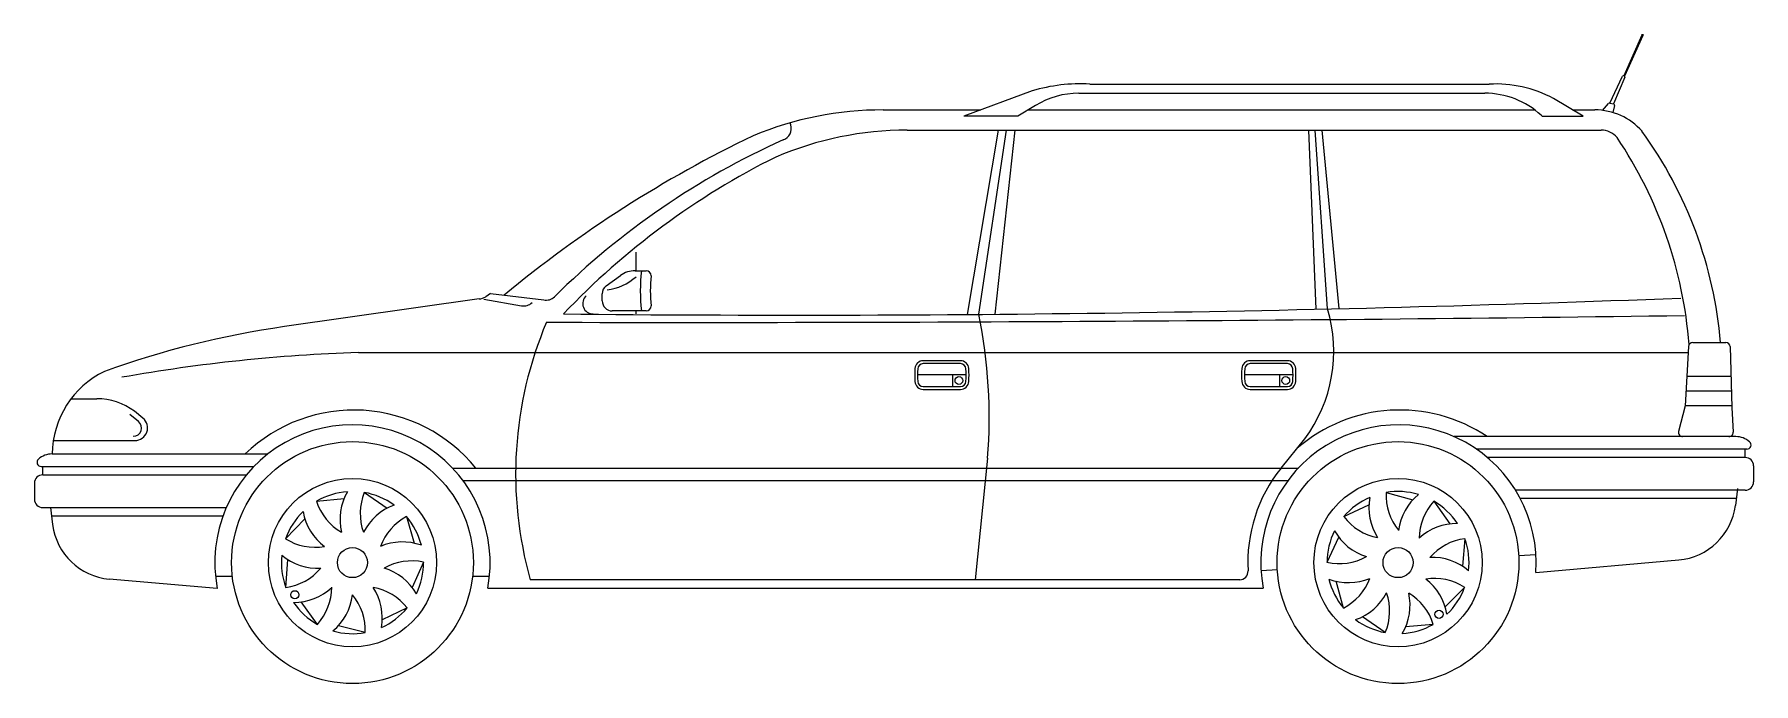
# Model space of a CAD drawing. Extents: x -0.82 to 3.6, y 0 to 1.67.
import ezdxf

# ---------------------------------------------------------------- set-up
doc = ezdxf.new("R2010")
doc.units = 0
doc.header["$MEASUREMENT"] = 0
doc.layers.get('0').update_dxf_attribs({"linetype": 'CONTINUOUS'})

msp = doc.modelspace()

# ---------------------------------------------------------------- linework, layer by layer
at = {"color": 9}
for p, q in [((3.3111, 1.6636), (3.2641, 1.5597)), ((3.313, 1.6627), (3.2661, 1.5588)), ((3.2285, 1.4891), (3.2613, 1.5586)), ((3.2671, 1.556), (3.2375, 1.4876)), ((3.2661, 1.5588), (3.2641, 1.5597)), ((0.3375, 0.9861), (0.4338, 0.9693)), ((0.0153, 0.8494), (3.4313, 0.8494)), ((1.5612, 0.8285), (1.4655, 0.8285)), ((2.4006, 0.8285), (2.3049, 0.8285)), ((1.4511, 0.7929), (1.5756, 0.7929)), ((1.4655, 0.7548), (1.5612, 0.7548)), ((1.5408, 0.7929), (1.5408, 0.7623)), ((2.2904, 0.7929), (2.415, 0.7929)), ((2.3049, 0.7548), (2.4006, 0.7548)), ((2.3802, 0.7929), (2.3802, 0.7623)), ((3.4255, 0.7511), (3.5401, 0.7511)), ((3.4286, 0.7886), (3.5383, 0.7886)), ((3.4224, 0.7136), (3.5419, 0.7136)), ((-0.5494, 0.6725), (-0.5712, 0.6904)), ((3.5803, 0.6015), (2.8861, 0.6015)), ((3.5763, 0.58), (2.9141, 0.58)), ((-0.7993, 0.5571), (-0.253, 0.5571)), ((-0.7953, 0.5356), (-0.2722, 0.5356)), ((0.0305, 0.4902), (0.0892, 0.4502)), ((2.6541, 0.4902), (2.7227, 0.4718)), ((3.5564, 0.4959), (2.9865, 0.4959)), ((-0.7754, 0.4515), (-0.3239, 0.4515)), ((-0.0923, 0.4677), (-0.0216, 0.4748)), ((2.5456, 0.4284), (2.61, 0.4584)), ((2.7768, 0.4678), (2.8176, 0.4096)), ((3.5537, 0.4745), (2.9987, 0.4745)), ((-0.7727, 0.4301), (-0.3325, 0.4301)), ((-0.1718, 0.3716), (-0.1222, 0.4225)), ((0.139, 0.4286), (0.1582, 0.3602)), ((2.5023, 0.3114), (2.5323, 0.3758)), ((2.8565, 0.3718), (2.8503, 0.301)), ((-0.171, 0.2468), (-0.1657, 0.3177)), ((0.1824, 0.3116), (0.1532, 0.2468)), ((2.5443, 0.1939), (2.5259, 0.2625)), ((2.8558, 0.247), (2.8055, 0.1968)), ((-0.0901, 0.1518), (-0.1316, 0.2095)), ((0.1405, 0.1941), (0.0765, 0.1632)), ((0.0329, 0.1309), (-0.036, 0.1485)), ((2.652, 0.1309), (2.5938, 0.1717)), ((2.775, 0.1519), (2.7042, 0.1457))]:
    msp.add_line(p, q, dxfattribs=at)
for p, q in [((1.7452, 1.5205), (1.5694, 1.4558)), ((1.8654, 1.5147), (2.9072, 1.5147)), ((1.8933, 1.5379), (2.9187, 1.5379)), ((3.1598, 1.4558), (3.0836, 1.5013)), ((1.3626, 1.4719), (1.6131, 1.4719)), ((1.7535, 1.4832), (1.7088, 1.4558)), ((1.735, 1.4719), (3.0374, 1.4719)), ((3.0523, 1.4582), (3.0549, 1.4558)), ((3.1329, 1.4719), (3.1901, 1.4719)), ((3.2096, 1.4707), (3.225, 1.488)), ((3.2282, 1.4891), (3.2375, 1.4876)), ((3.2404, 1.4832), (3.236, 1.4652)), ((1.1257, 1.4338), (1.1242, 1.439)), ((1.4244, 1.42), (3.206, 1.42)), ((1.7088, 1.4558), (1.5694, 1.4558)), ((1.6583, 1.42), (1.5782, 0.947)), ((1.6085, 0.9474), (1.6793, 1.42)), ((1.7004, 1.42), (1.6496, 0.9475)), ((2.4545, 1.42), (2.4735, 0.9606)), ((2.5033, 0.9613), (2.472, 1.42)), ((2.4894, 1.42), (2.5331, 0.962)), ((3.0549, 1.4558), (3.1598, 1.4558)), ((0.7277, 1.1072), (0.7276, 1.0592)), ((0.6517, 1.0208), (0.6883, 1.0471)), ((0.726, 1.0592), (0.7539, 1.0592)), ((0.3253, 0.9872), (-0.1747, 0.9158)), ((0.3545, 1.001), (0.3423, 0.9927)), ((0.3545, 1.001), (0.4912, 0.9842)), ((0.6413, 0.982), (0.641, 0.9998)), ((0.7542, 0.9561), (0.6672, 0.9561)), ((0.7276, 0.9561), (0.7276, 0.9483)), ((3.4305, 0.8651), (3.4223, 0.713)), ((3.4412, 0.875), (3.5265, 0.875)), ((3.5372, 0.8648), (3.5421, 0.7085)), ((1.5612, 0.821), (1.4655, 0.821)), ((2.4006, 0.821), (2.3049, 0.821)), ((1.4655, 0.7623), (1.5612, 0.7623)), ((2.3049, 0.7623), (2.4006, 0.7623)), ((-0.7222, 0.7309), (-0.6564, 0.7309)), ((3.4223, 0.713), (3.4052, 0.647)), ((3.5421, 0.7085), (3.5452, 0.6449)), ((-0.5379, 0.6808), (-0.5598, 0.6987)), ((-0.769, 0.6238), (-0.5583, 0.6238)), ((2.3844, 0.553), (2.4453, 0.6278)), ((3.552, 0.6336), (2.8285, 0.6336)), ((-0.771, 0.5892), (-0.217, 0.5892)), ((1.6308, 0.5781), (1.5992, 0.2664)), ((3.5763, 0.58), (3.5763, 0.6015)), ((-0.7953, 0.5356), (-0.7953, 0.5571)), ((0.2569, 0.553), (2.4289, 0.553)), ((3.5977, 0.5586), (3.5977, 0.5174)), ((-0.8167, 0.5142), (-0.8167, 0.473)), ((0.2838, 0.5208), (2.4019, 0.5208)), ((3.5564, 0.5006), (3.5508, 0.4569)), ((3.5763, 0.4959), (3.5564, 0.4959)), ((-0.7953, 0.4515), (-0.7754, 0.4515)), ((-0.7754, 0.4515), (-0.7698, 0.4079)), ((3.0386, 0.3302), (2.9946, 0.3277)), ((3.0382, 0.2852), (3.4054, 0.3173)), ((-0.3471, 0.244), (-0.6244, 0.2683)), ((-0.3516, 0.2752), (-0.3084, 0.2752)), ((0.3084, 0.2752), (0.3516, 0.2752)), ((2.2781, 0.2664), (0.4566, 0.2664)), ((2.3749, 0.2921), (2.333, 0.2897)), ((0.3472, 0.2446), (2.3386, 0.2446))]:
    msp.add_line(p, q)
for centre, radius in [((3.3125, 1.6641), 0.00151), ((1.5571, 0.7776), 0.00993), ((2.3965, 0.7776), 0.00993), ((0, 0.3104), 0.0386), ((2.6847, 0.3104), 0.0386), ((-0.1479, 0.2279), 0.0105), ((2.79, 0.1777), 0.0105)]:
    msp.add_circle(centre, radius, dxfattribs=at)
for centre, radius in [((0, 0.3104), 0.3104), ((2.6847, 0.3104), 0.3104), ((0, 0.3104), 0.216), ((2.6847, 0.3104), 0.216)]:
    msp.add_circle(centre, radius)
for centre, radius, start, end in [((3.2632, 1.5577), 0.00214, 64.7273, 154.7273), ((3.2651, 1.5568), 0.00214, 336.604, 64.7273), ((0.6391, 1.1432), 0.1335, 276.3361, 311.9298), ((1.148, 1.0077), 0.409, 172.7566, 187.2434), ((0.4393, 1.001), 0.0322, 260.1316, 312.8795), ((0.618, 0.9751), 0.0268, 131.8376, 269.9571), ((0.8485, 186.3606), 185.4339, 269.89174, 270.794654), ((0.1551, -3.4166), 4.2683, 91.8775, 100.0837), ((1.7072, 0.7916), 0.2636, 176.3551, 183.6449), ((1.4655, 0.807), 0.0214, 90, 176.3551), ((1.5612, 0.807), 0.0214, 3.6449, 90), ((1.3195, 0.7916), 0.2636, 356.3551, 3.6449), ((2.5466, 0.7916), 0.2636, 176.3551, 183.6449), ((2.3049, 0.807), 0.0214, 90, 176.3551), ((2.4006, 0.807), 0.0214, 3.6449, 90), ((2.1589, 0.7916), 0.2636, 356.3551, 3.6449), ((1.4655, 0.7762), 0.0214, 183.6449, 270), ((1.5612, 0.7762), 0.0214, 270, 356.3551), ((2.3049, 0.7762), 0.0214, 183.6449, 270), ((2.4006, 0.7762), 0.0214, 270, 356.3551), ((-0.5629, 0.6559), 0.0214, 270, 50.7034), ((0.0038, 0.2989), 0.403, 39.0919, 133.9067), ((2.6895, 0.2989), 0.403, 56.1651, 131.0327), ((0, 0.3104), 0.1824, 94.0712, 120.3849), ((0.1623, 0.4364), 0.1424, 157.7947, 199.792), ((0, 0.3104), 0.1824, 54.0712, 80.3849), ((2.7963, 0.483), 0.1424, 177.0849, 219.0822), ((2.6847, 0.3104), 0.1824, 73.3613, 99.675), ((0.0433, 0.5113), 0.1424, 197.7947, 239.792), ((2.6847, 0.3104), 0.1824, 113.3613, 139.675), ((2.8811, 0.3709), 0.1424, 137.0849, 179.0822), ((2.6847, 0.3104), 0.1824, 33.3613, 59.675), ((0, 0.3104), 0.1824, 134.0712, 160.3849), ((0.2054, 0.3026), 0.1424, 117.7947, 159.792), ((0, 0.3104), 0.1824, 14.0712, 40.3849), ((2.6593, 0.5143), 0.1424, 217.0849, 259.0822), ((-0.0959, 0.4921), 0.1424, 237.7947, 279.792), ((2.6847, 0.3104), 0.1824, 153.3613, 179.675), ((2.8741, 0.2305), 0.1424, 97.0849, 139.0822), ((2.6847, 0.3104), 0.1824, 353.3613, 19.675), ((0, 0.3104), 0.1824, 174.0712, 200.3849), ((0.1523, 0.1724), 0.1424, 77.7947, 119.792), ((0, 0.3104), 0.1824, 334.0712, 0.3849), ((2.5341, 0.4502), 0.1424, 257.0849, 299.0822), ((-0.1903, 0.3879), 0.1424, 277.7947, 319.792), ((2.6847, 0.3104), 0.1824, 193.3613, 219.675), ((2.4795, 0.3207), 0.1424, 297.0849, 339.0822), ((2.7784, 0.1274), 0.1424, 57.0849, 99.0822), ((-0.1956, 0.2475), 0.1424, 317.7947, 359.792), ((-0.1094, 0.1364), 0.1424, 357.7947, 39.792), ((0.028, 0.1068), 0.1424, 37.7947, 79.792), ((2.5208, 0.1864), 0.1424, 337.0849, 19.0822), ((2.6389, 0.11), 0.1424, 17.0849, 59.0822), ((2.6847, 0.3104), 0.1824, 313.3613, 339.675), ((0, 0.3104), 0.1824, 214.0712, 240.3849), ((0, 0.3104), 0.1824, 294.0712, 320.3849), ((0, 0.3104), 0.1824, 254.0712, 280.3849), ((2.6847, 0.3104), 0.1824, 233.3613, 259.675), ((2.6847, 0.3104), 0.1824, 273.3613, 299.675)]:
    msp.add_arc(centre, radius, start, end, dxfattribs=at)
for centre, radius, start, end in [((1.8677, 1.1174), 0.4213, 86.5186, 106.8977), ((1.8654, 1.3004), 0.2143, 90, 121.4956), ((2.9072, 1.3004), 0.2143, 47.4155, 90), ((2.9358, 1.2248), 0.3136, 61.8639, 93.1254), ((1.3595, 0.6145), 0.8573, 89.7902, 112.6674), ((3.1901, 1.3111), 0.1608, 41.1843, 90), ((3.2276, 1.4856), 0.00355, 80.4135, 138.4442), ((3.2369, 1.4841), 0.00355, 346.3786, 80.4135), ((1.4245, 0.5627), 0.8573, 90.0068, 113.1906), ((1.0947, 1.425), 0.0322, 290.9002, 15.9281), ((3.206, 1.3664), 0.0536, 39.8922, 90), ((2.4433, 0.7857), 1.0731, 4.77, 36.0332), ((2.3769, -1.406), 3.118, 115.6124, 129.5952), ((1.9258, -0.4314), 2.0019, 114.1683, 134.666), ((2.3311, 0.7843), 1.1042, 4.4342, 33.9397), ((1.9614, -0.4047), 1.9613, 116.4803, 136.375), ((0.6669, 0.9998), 0.0259, 125.7378, 180), ((0.726, 0.9946), 0.0647, 90, 125.7378), ((0.7539, 1.0463), 0.0129, 0, 90), ((1.148, 1.0077), 0.3832, 174.2124, 185.7876), ((0.3243, 1.0193), 0.0322, 271.8775, 304.1932), ((0.4967, 1.0159), 0.0322, 260.1316, 312.8795), ((1.1329, 60.3493), 59.4039, 269.429787, 272.197311), ((0.6672, 0.982), 0.0259, 180, 270), ((1.4153, 0.5377), 0.9963, 156.9998, 195.8044), ((0.7539, 0.969), 0.0129, 270, 0), ((0.2939, 0.6828), 1.341, 355.5202, 11.3766), ((2.1441, 0.8522), 0.3755, 323.3121, 16.8919), ((0.1565, -1.4058), 2.3451, 98.117, 109.7734), ((3.4412, 0.8642), 0.0107, 90, 175.2413), ((3.5265, 0.8642), 0.0107, 2.7454, 90), ((-0.5333, 0.5872), 0.2376, 115.8498, 179.5153), ((1.7072, 0.7916), 0.2561, 176.3551, 183.6449), ((1.4655, 0.807), 0.0139, 90, 176.3551), ((1.5612, 0.807), 0.0139, 3.6449, 90), ((1.3195, 0.7916), 0.2561, 356.3551, 3.6449), ((2.5466, 0.7916), 0.2561, 176.3551, 183.6449), ((2.3049, 0.807), 0.0139, 90, 176.3551), ((2.4006, 0.807), 0.0139, 3.6449, 90), ((2.1589, 0.7916), 0.2561, 356.3551, 3.6449), ((1.4655, 0.7762), 0.0139, 183.6449, 270), ((1.5612, 0.7762), 0.0139, 270, 356.3551), ((2.3049, 0.7762), 0.0139, 183.6449, 270), ((2.4006, 0.7762), 0.0139, 270, 356.3551), ((-0.6564, 0.5702), 0.1608, 53.0612, 90), ((-0.5583, 0.6559), 0.0322, 270, 50.7034), ((0, 0.3104), 0.3534, 349.2796, 190.8296), ((2.6858, 0.3104), 0.3534, 355.9106, 190.7204), ((3.4155, 0.6443), 0.0107, 165.4164, 270), ((3.5344, 0.6443), 0.0107, 270, 2.7457), ((3.552, 0.58), 0.0536, 48.5904, 90), ((3.5803, 0.6122), 0.0107, 270, 48.5904), ((-0.7993, 0.5678), 0.0107, 131.4096, 270), ((-0.771, 0.5356), 0.0536, 90, 131.4096), ((3.5763, 0.5586), 0.0214, 360, 90), ((-0.7953, 0.5142), 0.0214, 90, 180), ((2.6858, 0.3104), 0.3869, 141.1612, 183.1646), ((0.1103, 0.4209), 0.1424, 149.9143, 193.2971), ((3.5763, 0.5174), 0.0214, 270, 0), ((-0.7953, 0.473), 0.0214, 180, 270), ((0.1556, 0.3242), 0.1424, 109.9143, 153.2971), ((2.7523, 0.4512), 0.1424, 169.2045, 212.5873), ((2.827, 0.3748), 0.1424, 129.2045, 172.5873), ((3.3914, 0.4775), 0.1608, 275.0038, 352.6565), ((-0.6104, 0.4284), 0.1608, 187.3435, 264.9962), ((0.0134, 0.466), 0.1424, 189.9143, 233.2971), ((2.8351, 0.2683), 0.1424, 89.2045, 132.5873), ((0.128, 0.221), 0.1424, 69.9143, 113.2971), ((2.646, 0.4617), 0.1424, 209.2045, 252.5873), ((-0.0897, 0.4382), 0.1424, 229.9143, 273.2971), ((2.7729, 0.1815), 0.1424, 49.2045, 92.5873), ((0.0406, 0.1596), 0.1424, 29.9143, 73.2971), ((2.2781, 0.2878), 0.0214, 270, 3.1646), ((2.5578, 0.4014), 0.1424, 249.2045, 292.5873), ((2.6694, 0.155), 0.1424, 9.2045, 52.5873), ((-0.1509, 0.3506), 0.1424, 269.9143, 313.2971), ((-0.1415, 0.2442), 0.1424, 309.9143, 353.2971), ((-0.0658, 0.1687), 0.1424, 349.9143, 33.2971), ((2.529, 0.2985), 0.1424, 289.2045, 332.5873), ((2.5731, 0.2012), 0.1424, 329.2045, 12.5873)]:
    msp.add_arc(centre, radius, start, end)

doc.saveas('drawing.dxf')
